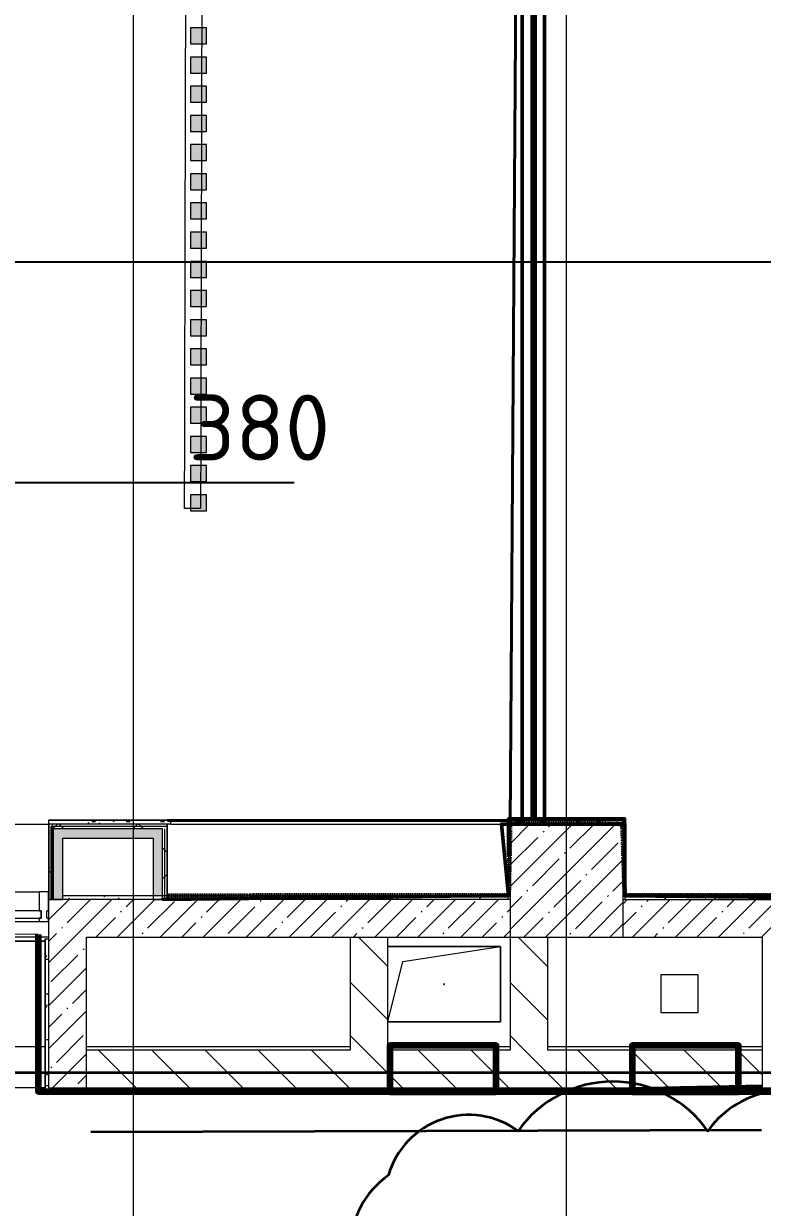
# Model space of a CAD drawing. Header units: millimetres. Extents: x -249154 to 415037, y -45458 to 354837.
# Drawn here: x 51641 to 55565, y 10129 to 16415 of the extents above; entities that cross this region are included whole.
import ezdxf

# ---------------------------------------------------------------- set-up
doc = ezdxf.new("R2010")
doc.units = ezdxf.units.MM
doc.linetypes.add('200_ШТРИХ__ш1_п0_6_', pattern=[320, 200, -120])
for name, color, linetype, lineweight in [('0) НЗ Ремонт штукатурка', 6, 'Continuous', 60), ('1) FK2', 82, 'Continuous', 50), ('2)1 штукатурка', 4, 'Continuous', 35), ('2)2 штукатурка', 5, 'Continuous', 50), ('2)3 штукатурка', 1, 'Continuous', 50), ('3.3) Шпаклевка баз. фин. WD5-13', 160, 'Continuous', 140), ('3.4) Шп. баз 4 в 525 поз 4838м2', 160, 'Continuous', 140), ('3.4) Шп. фин 4 в 529 поз 11227м2', 6, 'Continuous', 140), ('4) демонтаж НЗ №2', 1, 'Continuous', 35), ('4.4) РВР ремонт Штукатурки', 160, 'зигзаг', 35), ('5.10) WD10', 6, 'Continuous', 40), ('5.4) WD4', 5, 'Continuous', 40), ('5.5) Перег WD5', 3, 'Continuous', 60), ('501 заделка отвертсии ком', 5, 'Continuous', 158), ('666 покраска FK1', 211, 'Continuous', 60), ('923 Люки', 170, 'Continuous', 120), ('A-AREA-BNDY', 7, 'Continuous', 5), ('A-FLOR', 7, 'Continuous', 9), ('A-GENM', 7, 'Continuous', 9), ('A-GLAZ-CURT', 7, 'Continuous', 9), ('A-GLAZ-CURT-2', 7, 'Continuous', 20), ('A-GLAZ-CWMG', 7, 'Continuous', 9), ('A-GLAZ-CWMG-1', 7, 'Continuous', 20), ('A-WALL', 7, 'Continuous', 5), ('I-WALL', 7, 'Continuous', 5), ('S-COLS', 7, 'Continuous', 9), ('S-COLS-1', 7, 'Continuous', 5), ('Оси', 7, 'Continuous', 9)]:
    doc.layers.add(name, color=color, linetype=linetype, lineweight=lineweight)
for name, color, linetype, lineweight, true_color in [('1) FK10', 7, 'Continuous', 50, 0x11d2ff), ('A-WALL-1', 9, 'Continuous', 5, 0x808080), ('A-WALL-FNSH-1', 9, 'Continuous', 5, 0x808080)]:
    doc.layers.add(name, color=color, linetype=linetype, lineweight=lineweight, true_color=true_color)
doc.styles.add('ISOCPEUR_1', font='isocpeur.ttf', dxfattribs={"height": 350})
doc.linetypes.add('зигзаг', pattern='A,0.00254,-5.08,[131,ltypeshp.shx,S=5.08,R=0,X=-5.08,Y=0],-10.16,[131,ltypeshp.shx,S=5.08,R=180,X=5.08,Y=0],-5.08', length=20.32254)
doc.dimstyles.new('ISO-2_0_0_9К_Средний_округл2', dxfattribs={"dimscale": 304.8, "dimtxt": 199.196235, "dimasz": 0.492126, "dimexe": 0.393701, "dimexo": 0, "dimgap": 0, "dimtad": 1, "dimdec": 0, "dimrnd": 10, "dimzin": 0, "dimdsep": 46, "dimtxsty": 'ISOCPEUR_1', "dimblk1": 'OBLIQUE', "dimblk2": 'OBLIQUE', "dimsah": 1, "dimcen": 0.09, "dimdle": 0.393701, "dimazin": 0, "dimtfac": 1, "dimtdec": 4, "dimtix": 1, "dimtmove": 0, "dimatfit": 3, "dimfxl": 1, "dimtvp": 1, "dimtolj": 1, "dimtzin": 0, "dimarcsym": 2})
pattern_1 = [(45, (64.7, -136.06), (-114.04925, 114.04925), []), (45, (178.75, -136.06), (-114.04925, 114.04925), [201.612, -40.322, 6.706, -33.617])]
pattern_2 = [(135, (64.7, -136.06), (-141.42136, -141.42136), [])]
pattern_3 = [(0, (64.7, -136.06), (243.84, 60.96), [20.117, -162.763, 20.117, -162.763, -975.36]), (0, (64.7, -136.06), (243.84, 60.96), [-365.76, 20.117, -345.643, 20.117, -162.763, -426.72]), (0, (64.7, -136.06), (243.84, 60.96), [-914.4, 20.117, -101.803, 20.117, -284.683]), (120, (156.14, -105.58), (-174.71291, 180.691634), [20.117, -162.763, 20.117, -162.763, -975.36]), (120, (156.14, -105.58), (-174.71291, 180.691634), [-365.76, 20.117, -345.643, 20.117, -162.763, -426.72]), (120, (156.14, -105.58), (-174.71291, 180.691634), [-914.4, 20.117, -101.803, 20.117, -284.683]), (240, (186.62, 16.34), (-69.12709, -241.651634), [20.117, -162.763, 20.117, -162.763, -975.36]), (240, (186.62, 16.34), (-69.12709, -241.651634), [-365.76, 20.117, -345.643, 20.117, -162.763, -426.72]), (240, (186.62, 16.34), (-69.12709, -241.651634), [-914.4, 20.117, -101.803, 20.117, -284.683])]
pattern_4 = [(45, (64.7, -136.06), (-212.132, 212.132), []), (135, (64.7, -136.06), (-212.132, -212.132), [])]

# ---------------------------------------------------------------- blocks, each defined once
blk = doc.blocks.new('BSC_Колонна _Прямоугольная - 600х600-23205375-Объем проектирования 1 этажа')
at = {"layer": 'S-COLS-1'}
h = blk.add_hatch(dxfattribs=at)
h.set_pattern_fill('FP_54', color=256, style=0, pattern_type=2)
h.set_pattern_definition([(45, (-54460, -12000), (-114.04925, 114.04925), []), (45, (-54345.95, -12000), (-114.04925, 114.04925), [201.613, -40.323, 6.706, -33.617])])
h.paths.add_polyline_path([(-100, -300), (300, -300), (297.8, 300), (-300, 300), (-300, -300), (-111.6, -300)])
for p, q in [((300, 300), (-300, 300)), ((-300, 300), (-300, -300)), ((300, -300), (300, 300)), ((-300, -300), (300, -300))]:
    blk.add_line(p, q, dxfattribs=at)
blk = doc.blocks.new('GM_Отверстие прямоугольное _в плите_ - Отверстие-V157-Объем проектирования 1 этажа')
at = {"layer": 'A-GENM'}
for p, q in [((-300, 200), (300, 200)), ((300, 200), (-300, 200)), ((-220, 120), (300, 200)), ((300, 200), (300, -200)), ((300, -200), (300, 200)), ((-300, -200), (-220, 120)), ((300, -200), (-300, -200)), ((-300, -200), (300, -200))]:
    blk.add_line(p, q, dxfattribs=at)
for start, end in [(360, 180), (180, 360)]:
    blk.add_arc((0, 0), 2.5, start, end, dxfattribs=at)
blk = doc.blocks.new('Системная панель - Стекло - 40мм-32784544-Объем проектирования 1 этажа')
at = {"layer": 'A-GLAZ-CURT-2'}
for p, q in [((486.5, 0), (-486.5, 0)), ((-486.5, 0), (-486.5, -40)), ((486.5, -40), (486.5, 0)), ((-486.5, -40), (486.5, -40))]:
    blk.add_line(p, q, dxfattribs=at)
blk = doc.blocks.new('Прямоугольный импост - Импост структурный с накладкой - 160мм Темный-32784440-Объем проектирования 1 этажа')
at = {"layer": 'A-GLAZ-CWMG'}
for p, q in [((50706, 11940), (51659, 11940)), ((50706, 11783), (51659, 11783))]:
    blk.add_line(p, q, dxfattribs=at)
blk = doc.blocks.new('Прямоугольный импост - Импост структурный с накладкой - 160мм Темный-V274-Объем проектирования 1 этажа')
at = {"layer": 'A-GLAZ-CWMG-1'}
for p, q in [((0, 140), (-50, 140)), ((-50, 140), (-50, 40)), ((0, 40), (0, 140)), ((-50, 40), (-40, 40)), ((-40, 0), (-50, 0)), ((-50, 0), (-50, -17)), ((-40, 40), (-40, 0)), ((-10, 0), (-10, 40)), ((-10, 40), (0, 40)), ((0, 0), (-10, 0)), ((0, -17), (0, 0)), ((-50, -17), (0, -17))]:
    blk.add_line(p, q, dxfattribs=at)
blk = doc.blocks.new('_Oblique')
at = {"color": 0, "linetype": 'ByBlock', "lineweight": -2}
blk.add_line((-0.5, -0.5), (0.5, 0.5), dxfattribs=at)
blk = doc.blocks.new('*D2058')
at = {"layer": '5.5) Перег WD5', "color": 0, "lineweight": -2, "transparency": 16777216}
for p, q in [((529.7, 14268.9), (529.7, 13858.4)), ((154.7, 13956.5), (154.7, 14098.4)), ((34.7, 13978.4), (529.7, 13978.4)), ((529.7, 13978.4), (53078.3, 13978.4))]:
    blk.add_line(p, q, dxfattribs=at)
at = {"layer": 'Defpoints', "color": 0, "transparency": 16777216}
for p in [(529.7, 14268.9), (154.7, 13956.5), (529.7, 13978.4)]:
    blk.add_point(p, dxfattribs=at)
at = {"layer": '5.5) Перег WD5', "color": 0, "lineweight": -2, "transparency": 16777216, "xscale": 304.8, "yscale": 304.8, "zscale": 304.8, "rotation": 180}
blk.add_blockref('_Oblique', (154.7, 13978.4), dxfattribs=at)
at = {"layer": '5.5) Перег WD5', "color": 0, "lineweight": -2, "transparency": 16777216, "xscale": 304.8, "yscale": 304.8, "zscale": 304.8}
blk.add_blockref('_Oblique', (529.7, 13978.4), dxfattribs=at)
at = {"layer": '5.5) Перег WD5', "color": 0, "lineweight": 25, "transparency": 16777216, "insert": (52518.3, 14445.1), "char_height": 350, "width": 455.087, "attachment_point": 1, "line_spacing_factor": 1.149209, "style": 'ISOCPEUR_1'}
blk.add_mtext('\\A1;380', dxfattribs=at)
blk = doc.blocks.new('*D2046')
at = {"layer": '5.5) Перег WD5', "color": 0, "lineweight": -2, "transparency": 16777216}
for p, q in [((6824.7, 15127.8), (6824.7, 15269.6)), ((7162.2, 14838.9), (7162.2, 15269.6)), ((6704.7, 15149.6), (7162.2, 15149.6)), ((7162.2, 15149.6), (62460.5, 15149.6))]:
    blk.add_line(p, q, dxfattribs=at)
at = {"layer": 'Defpoints', "color": 0, "transparency": 16777216}
for p in [(6824.7, 15127.8), (7162.2, 15149.6), (7162.2, 14838.9)]:
    blk.add_point(p, dxfattribs=at)
at = {"layer": '5.5) Перег WD5', "color": 0, "lineweight": -2, "transparency": 16777216, "xscale": 304.8, "yscale": 304.8, "zscale": 304.8, "rotation": 180}
blk.add_blockref('_Oblique', (6824.7, 15149.6), dxfattribs=at)
at = {"layer": '5.5) Перег WD5', "color": 0, "lineweight": -2, "transparency": 16777216, "xscale": 304.8, "yscale": 304.8, "zscale": 304.8}
blk.add_blockref('_Oblique', (7162.2, 15149.6), dxfattribs=at)
at = {"layer": '5.5) Перег WD5', "color": 0, "lineweight": 25, "transparency": 16777216, "insert": (61871.5, 15616.3), "char_height": 350, "width": 478.071, "attachment_point": 1, "line_spacing_factor": 1.149209, "style": 'ISOCPEUR_1'}
blk.add_mtext('\\A1;340', dxfattribs=at)

msp = doc.modelspace()

# ---------------------------------------------------------------- hatches: boundary and pattern name
at = {"layer": 'I-WALL'}
for points in [[(52611.8, 16307.9), (52611.8, 16392.9), (52526.8, 16392.9), (52526.8, 16307.9)], [(52611.8, 16152.9), (52611.8, 16237.9), (52526.8, 16237.9), (52526.8, 16152.9)], [(52611.8, 15997.9), (52611.8, 16082.9), (52526.8, 16082.9), (52526.8, 15997.9)], [(52611.8, 15842.9), (52611.8, 15927.9), (52526.8, 15927.9), (52526.8, 15842.9)], [(52611.8, 15687.9), (52611.8, 15772.9), (52526.8, 15772.9), (52526.8, 15687.9)], [(52611.8, 15532.9), (52611.8, 15617.9), (52526.8, 15617.9), (52526.8, 15532.9)], [(52611.8, 15377.9), (52611.8, 15462.9), (52526.8, 15462.9), (52526.8, 15377.9)], [(52526.8, 15222.9), (52611.8, 15222.9), (52611.8, 15307.9), (52526.8, 15307.9), (52526.8, 15226.4)], [(52611.8, 15067.9), (52611.8, 15152.9), (52526.8, 15152.9), (52526.8, 15067.9)], [(52611.8, 14912.9), (52611.8, 14997.9), (52526.8, 14997.9), (52526.8, 14912.9)], [(52611.8, 14757.9), (52611.8, 14842.9), (52526.8, 14842.9), (52526.8, 14757.9)], [(52611.8, 14602.9), (52611.8, 14687.9), (52526.8, 14687.9), (52526.8, 14602.9)], [(52526.8, 14447.9), (52611.8, 14447.9), (52611.8, 14532.9), (52526.8, 14532.9)], [(52611.8, 14292.9), (52611.8, 14377.9), (52526.8, 14377.9), (52526.8, 14292.9)], [(52611.8, 14137.9), (52611.8, 14222.9), (52526.8, 14222.9), (52526.8, 14137.9)], [(52611.8, 13982.9), (52611.8, 14067.9), (52526.8, 14067.9), (52526.8, 13982.9)], [(52611.8, 13827.9), (52611.8, 13912.9), (52526.8, 13912.9), (52526.8, 13827.9), (52581.8, 13827.9)], [(51849.7, 11763.9), (51849.7, 12138.9), (51799.7, 12138.9), (51799.7, 11763.9), (51834.2, 11763.9)], [(51933.3, 12088.9), (52378.6, 12088.9), (52378.6, 12138.9), (51849.7, 12138.9), (51849.7, 12088.9)], [(52350, 11783.9), (52378.6, 11784.9), (52378.6, 12088.9), (52328.6, 12088.9), (52328.6, 11783.9)]]:
    msp.add_hatch(color=256, dxfattribs=at).paths.add_polyline_path(points)
h = msp.add_hatch(dxfattribs=at)
h.set_pattern_fill('FP_191', color=256, style=0, pattern_type=2)
h.set_pattern_definition(pattern_3)
h.paths.add_polyline_path([(51774.7, 11763.9), (51794.7, 11763.9), (51794.7, 12183.9), (51774.7, 12182.4), (51774.7, 11766.2)])
h = msp.add_hatch(dxfattribs=at)
h.set_pattern_fill('FP_191', color=256, style=0, pattern_type=2)
h.set_pattern_definition(pattern_3)
h.paths.add_polyline_path([(56640, 12163.9), (56640, 12183.9), (56625, 12183.9), (56625, 12163.9), (56638.7, 12163.9)])
h.paths.add_polyline_path([(52422.4, 12183.9), (51794.7, 12183.9), (51794.7, 12163.9), (52403.6, 12163.9)])
h.paths.add_polyline_path([(52422.4, 12163.9), (52422.4, 12183.9), (52404.6, 12163.9)])
h.paths.add_polyline_path([(54253.7, 12163.9), (54822.5, 12163.9), (54822.5, 12183.9), (54224.7, 12183.9), (54224.7, 12163.9)])
h = msp.add_hatch(dxfattribs=at)
h.set_pattern_fill('FP_192', color=256, style=0, pattern_type=2)
h.set_pattern_definition(pattern_4)
h.paths.add_polyline_path([(51794.7, 12151.4), (52403.6, 12151.4), (52403.6, 12163.9), (51794.7, 12163.9), (51794.7, 12158.9)])
h = msp.add_hatch(dxfattribs=at)
h.set_pattern_fill('FP_192', color=256, style=0, pattern_type=2)
h.set_pattern_definition(pattern_4)
h.paths.add_polyline_path([(51794.7, 11763.9), (51799.7, 11763.9), (51799.7, 12151.4), (51794.7, 12151.4), (51794.7, 11846.3)])
h = msp.add_hatch(dxfattribs=at)
h.set_pattern_fill('FP_192', color=256, style=0, pattern_type=2)
h.set_pattern_definition(pattern_4)
h.paths.add_polyline_path([(51802.7, 12138.9), (52403.6, 12138.9), (52403.6, 12151.4), (51799.7, 12151.4), (51799.7, 12138.9)])
h = msp.add_hatch(dxfattribs=at)
h.set_pattern_fill('FP_192', color=256, style=0, pattern_type=2)
h.set_pattern_definition(pattern_4)
h.paths.add_polyline_path([(52391.1, 11783.9), (52391.1, 12138.9), (52378.6, 12138.9), (52378.6, 11783.9), (52390.3, 11783.9)])
h = msp.add_hatch(dxfattribs=at)
h.set_pattern_fill('FP_192', color=256, style=0, pattern_type=2)
h.set_pattern_definition(pattern_4)
h.paths.add_polyline_path([(52403, 11783.9), (52403.6, 11786.3), (52403.6, 12138.9), (52391.1, 12138.9), (52391.1, 11783.9), (52397.2, 11783.9)])
h = msp.add_hatch(dxfattribs=at)
h.set_pattern_fill('FP_1', color=256, style=0, pattern_type=2)
h.set_pattern_definition(pattern_1)
h.paths.add_polyline_path([(57507.7, 11563.9), (60224.7, 11563.9), (60224.7, 11763.9), (54824.7, 11763.9), (54824.7, 11563.9), (57443.9, 11563.9)])
h.paths.add_polyline_path([(53687.9, 11563.9), (54224.7, 11563.9), (54224.7, 11763.9), (51774.7, 11763.9), (51774.7, 11563.9), (53574.7, 11563.9)])
h = msp.add_hatch(dxfattribs=at)
h.set_pattern_fill('FP_191', color=256, style=0, pattern_type=2)
h.set_pattern_definition(pattern_3)
h.paths.add_polyline_path([(53019.5, 11763.9), (54214.7, 11763.9), (54214.7, 11783.9), (51849.7, 11783.9), (51849.7, 11763.9), (52397.2, 11763.9)])
h = msp.add_hatch(dxfattribs=at)
h.set_pattern_fill('FP_191', color=256, style=0, pattern_type=2)
h.set_pattern_definition(pattern_3)
h.paths.add_polyline_path([(55024.7, 11763.9), (56640, 11763.9), (56640, 11783.9), (54834.7, 11783.9), (54834.7, 11763.9), (54891.4, 11763.9)])
h = msp.add_hatch(dxfattribs=at)
h.set_pattern_fill('FP_191', color=256, style=0, pattern_type=2)
h.set_pattern_definition(pattern_3)
h.paths.add_polyline_path([(51754.7, 10743.9), (51774.7, 10743.9), (51773.7, 11553.9), (51754.7, 11553.9), (51754.7, 10763.9)])
h = msp.add_hatch(dxfattribs=at)
h.set_pattern_fill('FP_1', color=256, style=0, pattern_type=2)
h.set_pattern_definition(pattern_1)
h.paths.add_polyline_path([(51974.7, 10763.9), (51974.7, 11563.9), (51774.7, 11563.9), (51774.7, 10763.9), (51843.7, 10763.9)])
h = msp.add_hatch(dxfattribs=at)
h.set_pattern_fill('FP_23', color=256, style=0, pattern_type=2)
h.set_pattern_definition(pattern_2)
h.paths.add_polyline_path([(53374.7, 10963.9), (53574.7, 10963.9), (53574.7, 11563.9), (53374.7, 11563.9), (53374.7, 10983.9)])
h = msp.add_hatch(dxfattribs=at)
h.set_pattern_fill('FP_23', color=256, style=0, pattern_type=2)
h.set_pattern_definition(pattern_2)
h.paths.add_polyline_path([(54424.7, 10963.9), (54424.7, 11563.9), (54224.7, 11563.9), (54224.7, 10963.9)])
h = msp.add_hatch(dxfattribs=at)
h.set_pattern_fill('FP_23', color=256, style=0, pattern_type=2)
h.set_pattern_definition(pattern_2)
h.paths.add_polyline_path([(55564.7, 10763.9), (55564.7, 10963.9), (51974.7, 10963.9), (51974.7, 10763.9), (55444.6, 10763.9)])
h.paths.add_polyline_path([(56464.7, 10763.9), (56674.7, 10763.9), (56674.7, 10963.9), (56464.7, 10963.9), (56464.7, 10843.9)])
h.paths.add_polyline_path([(57594.7, 10763.9), (57594.7, 10963.9), (57374.7, 10963.9), (57374.7, 10763.9), (57507.7, 10763.9)])
h.paths.add_polyline_path([(58504.7, 10763.9), (58504.7, 10963.9), (58294.7, 10963.9), (58294.7, 10763.9)])
h = msp.add_hatch(dxfattribs=at)
h.set_pattern_fill('FP_191', color=256, style=0, pattern_type=2)
h.set_pattern_definition(pattern_3)
h.paths.add_polyline_path([(61370.5, 10743.9), (61444.7, 10743.9), (61444.7, 10763.9), (59204.7, 10763.9), (59204.7, 10743.9), (61224.7, 10743.9)])
h.paths.add_polyline_path([(51969.2, 10743.9), (55764.7, 10743.9), (55764.7, 10763.9), (51774.7, 10763.9), (51774.7, 10743.9)])
h.paths.add_polyline_path([(56464.7, 10743.9), (56674.7, 10743.9), (56674.7, 10763.9), (56464.7, 10763.9)])
h.paths.add_polyline_path([(57523.9, 10743.9), (57594.7, 10743.9), (57594.7, 10763.9), (57374.7, 10763.9), (57374.7, 10743.9), (57507.7, 10743.9)])
h.paths.add_polyline_path([(58323.9, 10743.9), (58504.7, 10743.9), (58504.7, 10763.9), (58294.7, 10763.9), (58294.7, 10743.9)])

# ---------------------------------------------------------------- linework, layer by layer
at = {"layer": '0) НЗ Ремонт штукатурка', "color": 3, "linetype": '200_ШТРИХ__ш1_п0_6_', "ltscale": 0.03}
msp.add_lwpolyline([(56640, 11784.9), (54834.7, 11784.9), (54822.5, 12163.9), (54224.7, 12184.4), (54216.7, 11784.9), (52404.6, 11783.9)], dxfattribs=at)
at = {"layer": '1) FK10'}
for points in [[(57394.7, 15767.7), (57394.7, 15687.7), (56620, 15687.7), (56620, 11783.9), (54832.7, 11784.9)], [(54832.7, 11996.8), (54832.7, 12192.9), (54216.7, 12192.9)], [(54216.7, 12192.9), (54216.7, 11997.6)]]:
    msp.add_lwpolyline(points, dxfattribs=at)
at = {"layer": '1) FK2'}
for points in [[(51464.7, 26273.9), (51464.7, 20383.9), (57966.7, 20383.9), (57966.7, 18663.9), (57414.7, 18663.9), (57414.7, 15695.7), (56640, 15695.7), (56640, 11763.9), (54834.7, 11783.9), (54834.7, 12163.9), (54179, 12163.9)], [(54288.9, 16613.9), (54288.9, 12163.9)], [(54407.4, 12163.9), (54407.4, 16605.9)]]:
    msp.add_lwpolyline(points, dxfattribs=at)
at = {"layer": '2)1 штукатурка'}
msp.add_lwpolyline([(42223.7, 27213.9), (58233.7, 27213.9), (58233.7, 10843.9), (42223.7, 10843.9)], close=True, dxfattribs=at)
msp.add_lwpolyline([(51716.3, 11578.1), (51716.3, 10743.9), (61444.7, 10743.9)], dxfattribs=at)
at = {"layer": '2)2 штукатурка'}
msp.add_lwpolyline([(56612, 11784.9), (54832.7, 11784.9), (54832.7, 12163.9), (54179, 12163.9), (54216.7, 11784.9), (52378.6, 11763.9)], dxfattribs=at)
at = {"layer": '2)3 штукатурка'}
for points in [[(57394.7, 15767.7), (57394.7, 15682.4), (56620, 15687.7), (56620, 11783.9), (54832.7, 11783.9)], [(54832.7, 11996.8), (54832.7, 12192.9), (54216.7, 12192.9), (54216.7, 11997.6)]]:
    msp.add_lwpolyline(points, dxfattribs=at)
at = {"layer": '3.3) Шпаклевка баз. фин. WD5-13', "ltscale": 0.5}
msp.add_lwpolyline([(54349.4, 16613.9), (54349.4, 12192.9)], dxfattribs=at)
at = {"layer": '3.4) Шп. баз 4 в 525 поз 4838м2'}
msp.add_lwpolyline([(51717.3, 11578.1), (51717.3, 10743.9)], dxfattribs=at)
at = {"layer": '3.4) Шп. фин 4 в 529 поз 11227м2'}
msp.add_lwpolyline([(51717.3, 11578.1), (51717.3, 10743.9), (61445.7, 10743.9)], dxfattribs=at)
at = {"layer": '4) демонтаж НЗ №2'}
msp.add_lwpolyline([(51717.3, 11578.1), (51717.3, 10743.9), (61445.7, 10743.9)], dxfattribs=at)
at = {"layer": '4.4) РВР ремонт Штукатурки', "color": 1, "linetype": 'ByBlock'}
msp.add_lwpolyline([(65802, 10534.2, 0.520567), (65108.6, 10534.2, 0.520567), (63871.5, 10534.2, 0.520567), (62539, 10534.2, 0.520567), (61789.5, 10534.2, 0.520567), (60714.3, 10534.2, 0.520567), (59737.3, 10534.2, 0.520567), (58596.5, 10534.2, 0.520567), (57406.1, 10534.2, 0.520567), (56098.4, 10534.2, 0.520567), (55275, 10534.2, 0.520567), (54267.3, 10534.2, 0.520567), (53578.4, 10299.2, 0.520567), (53578.4, 9521.8, 0.520567)], format="xyb", dxfattribs=at)
at = {"layer": '4.4) РВР ремонт Штукатурки', "ltscale": 0.1}
msp.add_lwpolyline([(51998.3, 10529.7), (55560.9, 10539.8)], dxfattribs=at)
at = {"layer": '5.10) WD10'}
msp.add_lwpolyline([(54224.7, 12163.9), (54254.7, 16614.2)], dxfattribs=at)
at = {"layer": '5.4) WD4'}
msp.add_lwpolyline([(54224.7, 12183.9), (52404.6, 12183.9)], dxfattribs=at)
at = {"layer": '501 заделка отвертсии ком', "ltscale": 0.5}
for points in [[(53586.3, 10742.9), (54151.7, 10742.9), (54151.7, 10988.8), (53586.3, 10988.8)], [(54873.2, 10742.9), (55438.6, 10742.9), (55438.6, 10988.8), (54873.2, 10988.8)]]:
    msp.add_lwpolyline(points, close=True, dxfattribs=at)
at = {"layer": '666 покраска FK1'}
msp.add_lwpolyline([(51717.3, 11578.1), (51717.3, 10743.9), (61445.7, 10743.9)], dxfattribs=at)
at = {"layer": '923 Люки', "ltscale": 0.5}
msp.add_lwpolyline([(55564.7, 10763.9), (54524.7, 10742.9)], dxfattribs=at)
at = {"layer": 'A-AREA-BNDY', "flags": 128}
for points in [[(52586.8, 16475.1), (52586.7, 16405.1), (52586.5, 16320.1), (52586.3, 16250.1), (52586.1, 16165.1), (52586, 16095.1), (52585.8, 16010.1), (52585.6, 15940.1), (52585.4, 15855.1), (52585.2, 15785.1), (52585, 15700.1), (52584.9, 15630.1), (52584.7, 15545.1), (52584.5, 15475.1), (52584.3, 15390.1), (52584.1, 15320.1), (52583.9, 15235.1), (52583.8, 15165.1), (52583.6, 15080.1), (52583.4, 15010.1), (52583.2, 14925.1), (52583, 14855.1), (52582.8, 14770.1), (52582.7, 14700.1), (52582.5, 14615.1), (52582.3, 14545.1), (52582.1, 14460.1), (52582, 14390.1), (52581.8, 14305.1), (52581.6, 14235.1), (52581.4, 14150.1), (52581.2, 14080.1), (52581, 13995.1), (52580.9, 13925.1), (52580.7, 13840.1), (52495.7, 13840.3), (52495.9, 13925.3), (52496, 13995.3), (52496.2, 14080.3), (52496.4, 14150.3), (52496.6, 14235.3), (52496.8, 14305.3), (52497, 14390.3), (52497.1, 14460.3), (52497.3, 14545.3), (52497.5, 14615.3), (52497.7, 14700.3), (52497.8, 14770.3), (52498, 14855.3), (52498.2, 14925.3), (52498.4, 15010.3), (52498.6, 15080.3), (52498.8, 15165.3), (52498.9, 15235.3), (52499.1, 15320.3), (52499.3, 15390.3), (52499.5, 15475.3), (52499.7, 15545.3), (52499.9, 15630.3), (52500, 15700.3), (52500.2, 15785.3), (52500.4, 15855.3), (52500.6, 15940.3), (52500.8, 16010.3), (52501, 16095.3), (52501.1, 16165.3), (52501.3, 16250.3), (52501.5, 16320.3), (52501.7, 16405.3), (52501.8, 16475.3)], [(75546.3, 10701.2), (61965.3, 10733), (61966.4, 11203), (61408.4, 11204.4), (61407.3, 10734.4), (51715.4, 10757.1), (51717.3, 11578.1), (48808.8, 11584.9), (48788.3, 11585), (48788.3, 11564), (48188.3, 11565.4), (48188.3, 11586.4), (48014.8, 11586.8), (45959.3, 11591.6)]]:
    msp.add_lwpolyline(points, dxfattribs=at)
at = {"layer": 'A-FLOR'}
for p, q in [((48844.7, 12163.9), (51773.7, 12163.9)), ((51773.7, 12183.9), (51773.7, 11803.9)), ((52397.2, 12183.9), (51774.7, 12183.9)), ((52422.4, 12163.9), (54179, 12163.9)), ((54179.8, 12163.9), (54216.7, 12163.9)), ((54822.5, 12183.9), (54224.7, 12183.9)), ((54822.5, 12163.9), (54822.5, 12183.9)), ((54216.7, 11784.9), (52403.6, 11784.9)), ((54224.7, 11784.9), (54224.7, 11763.9)), ((56620, 11783.9), (54824.7, 11783.9)), ((51773.7, 11563.9), (50680.7, 11563.9)), ((50680.7, 11543.9), (51754.7, 11543.9)), ((50680.7, 11542.9), (51755, 11542.9)), ((51754.7, 11542.9), (51754.7, 10743.9)), ((51773.7, 11563.9), (51773.7, 11553.9)), ((55224.7, 11363.9), (55024.7, 11363.9)), ((55024.7, 11363.9), (55024.7, 11163.9)), ((55224.7, 11163.9), (55224.7, 11363.9)), ((55024.7, 11163.9), (55224.7, 11163.9)), ((50680.7, 10983.9), (51754.7, 10983.9)), ((51974.7, 10983.9), (53374.7, 10983.9)), ((53574.7, 10983.9), (54224.7, 10983.9)), ((54424.7, 10983.9), (55564.7, 10983.9)), ((55564.7, 10983.9), (55564.7, 10964.4)), ((51754.7, 10763.9), (50680.7, 10763.9)), ((51754.7, 10743.9), (55814.7, 10743.9))]:
    msp.add_line(p, q, dxfattribs=at)
at = {"layer": 'A-WALL'}
for p, q in [((51774.7, 12163.9), (51774.7, 12183.9)), ((51787.2, 11763.9), (51787.2, 12151.4)), ((52403.6, 12151.4), (51787.2, 12151.4)), ((51799.7, 11763.9), (51799.7, 12138.9)), ((52378.6, 12138.9), (51799.7, 12138.9)), ((52378.6, 11763.9), (52378.6, 12138.9)), ((52391.1, 11763.9), (52391.1, 12138.9)), ((54216.7, 11784.9), (54224.7, 11784.9)), ((54824.7, 11784.9), (54832.7, 11784.9))]:
    msp.add_line(p, q, dxfattribs=at)
at = {"layer": 'A-WALL-1'}
for p, q in [((52422.4, 12183.9), (51774.7, 12183.9)), ((51774.7, 12163.9), (51774.7, 11763.9)), ((52422.4, 12163.9), (51774.7, 12163.9)), ((51794.7, 11763.9), (51794.7, 12163.9)), ((52403.6, 11763.9), (52403.6, 12163.9)), ((52422.4, 12163.9), (52422.4, 12183.9)), ((51849.7, 11763.9), (51849.7, 12088.9)), ((51849.7, 12088.9), (52328.6, 12088.9)), ((52328.6, 12088.9), (52328.6, 11763.9)), ((51773.7, 11763.9), (51773.7, 11563.9)), ((51773.7, 11763.9), (51849.7, 11763.9)), ((54224.7, 11763.9), (51774.7, 11763.9)), ((51774.7, 10763.9), (51774.7, 11763.9)), ((52404.6, 11783.9), (51849.7, 11783.9)), ((52328.6, 11763.9), (52403.6, 11763.9)), ((54214.7, 11763.9), (54214.7, 11783.9)), ((54824.7, 11763.9), (57414.7, 11763.9)), ((54834.7, 11783.9), (54834.7, 11763.9)), ((51754.7, 11553.9), (51754.7, 11542.9)), ((51774.7, 11553.9), (51754.7, 11553.9)), ((51773.7, 11563.9), (51774.7, 11563.9)), ((51974.7, 11563.9), (54224.7, 11563.9)), ((51974.7, 10763.9), (51974.7, 11563.9)), ((53374.7, 11563.9), (53374.7, 10963.9)), ((53574.7, 10963.9), (53574.7, 11563.9)), ((54224.7, 11563.9), (54224.7, 10963.9)), ((54424.7, 10963.9), (54424.7, 11563.9)), ((54824.7, 11563.9), (55564.7, 11563.9)), ((55564.7, 11563.9), (55564.7, 10763.9)), ((53374.7, 10963.9), (51974.7, 10963.9)), ((54224.7, 10963.9), (53574.7, 10963.9)), ((55564.7, 10963.9), (54424.7, 10963.9)), ((51774.7, 10763.9), (55764.7, 10763.9))]:
    msp.add_line(p, q, dxfattribs=at)
at = {"layer": 'A-WALL-FNSH-1'}
for p, q in [((52611.8, 16392.9), (52526.8, 16392.9)), ((52526.8, 16392.9), (52526.8, 16307.9)), ((52611.8, 16307.9), (52611.8, 16392.9)), ((52526.8, 16307.9), (52611.8, 16307.9)), ((52611.8, 16237.9), (52526.8, 16237.9)), ((52526.8, 16237.9), (52526.8, 16152.9)), ((52611.8, 16152.9), (52611.8, 16237.9)), ((52526.8, 16152.9), (52611.8, 16152.9)), ((52611.8, 16082.9), (52526.8, 16082.9)), ((52526.8, 16082.9), (52526.8, 15997.9)), ((52611.8, 15997.9), (52611.8, 16082.9)), ((52526.8, 15997.9), (52611.8, 15997.9)), ((52611.8, 15927.9), (52526.8, 15927.9)), ((52526.8, 15927.9), (52526.8, 15842.9)), ((52611.8, 15842.9), (52611.8, 15927.9)), ((52526.8, 15842.9), (52611.8, 15842.9)), ((52611.8, 15772.9), (52526.8, 15772.9)), ((52526.8, 15772.9), (52526.8, 15687.9)), ((52611.8, 15687.9), (52611.8, 15772.9)), ((52526.8, 15687.9), (52611.8, 15687.9)), ((52611.8, 15617.9), (52526.8, 15617.9)), ((52526.8, 15617.9), (52526.8, 15532.9)), ((52611.8, 15532.9), (52611.8, 15617.9)), ((52526.8, 15532.9), (52611.8, 15532.9)), ((52611.8, 15462.9), (52526.8, 15462.9)), ((52526.8, 15462.9), (52526.8, 15377.9)), ((52611.8, 15377.9), (52611.8, 15462.9)), ((52526.8, 15377.9), (52611.8, 15377.9)), ((52611.8, 15307.9), (52526.8, 15307.9)), ((52526.8, 15307.9), (52526.8, 15222.9)), ((52611.8, 15222.9), (52611.8, 15307.9)), ((52526.8, 15222.9), (52611.8, 15222.9)), ((52611.8, 15152.9), (52526.8, 15152.9)), ((52526.8, 15152.9), (52526.8, 15067.9)), ((52611.8, 15067.9), (52611.8, 15152.9)), ((52526.8, 15067.9), (52611.8, 15067.9)), ((52611.8, 14997.9), (52526.8, 14997.9)), ((52526.8, 14997.9), (52526.8, 14912.9)), ((52611.8, 14912.9), (52611.8, 14997.9)), ((52526.8, 14912.9), (52611.8, 14912.9)), ((52611.8, 14842.9), (52526.8, 14842.9)), ((52526.8, 14842.9), (52526.8, 14757.9)), ((52611.8, 14757.9), (52611.8, 14842.9)), ((52526.8, 14757.9), (52611.8, 14757.9)), ((52611.8, 14687.9), (52526.8, 14687.9)), ((52526.8, 14687.9), (52526.8, 14602.9)), ((52611.8, 14602.9), (52611.8, 14687.9)), ((52526.8, 14602.9), (52611.8, 14602.9)), ((52611.8, 14532.9), (52526.8, 14532.9)), ((52526.8, 14532.9), (52526.8, 14447.9)), ((52611.8, 14447.9), (52611.8, 14532.9)), ((52526.8, 14447.9), (52611.8, 14447.9)), ((52611.8, 14377.9), (52526.8, 14377.9)), ((52526.8, 14377.9), (52526.8, 14292.9)), ((52611.8, 14292.9), (52611.8, 14377.9)), ((52526.8, 14292.9), (52611.8, 14292.9)), ((52611.8, 14222.9), (52526.8, 14222.9)), ((52526.8, 14222.9), (52526.8, 14137.9)), ((52611.8, 14137.9), (52611.8, 14222.9)), ((52526.8, 14137.9), (52611.8, 14137.9)), ((52611.8, 14067.9), (52526.8, 14067.9)), ((52526.8, 14067.9), (52526.8, 13982.9)), ((52611.8, 13982.9), (52611.8, 14067.9)), ((52526.8, 13982.9), (52611.8, 13982.9)), ((52611.8, 13912.9), (52526.8, 13912.9)), ((52526.8, 13912.9), (52526.8, 13827.9)), ((52611.8, 13827.9), (52611.8, 13912.9)), ((52526.8, 13827.9), (52611.8, 13827.9)), ((52422.4, 12184.9), (51773.7, 12184.9)), ((51773.7, 12184.9), (51773.7, 11763.9)), ((52404.6, 11783.9), (52404.6, 12163.9)), ((52422.4, 12183.9), (52422.4, 12184.9)), ((54832.7, 12192.9), (54216.7, 12192.9)), ((54216.7, 12192.9), (54216.7, 12184.9)), ((54216.7, 12184.9), (54832.7, 12184.9)), ((54224.7, 12184.4), (54216.7, 12184.4)), ((54216.7, 12184.4), (54216.7, 11784.9)), ((54224.7, 12163.9), (54224.7, 12184.4)), ((54824.7, 12184.4), (54824.7, 12163.9)), ((54832.7, 12184.4), (54824.7, 12184.4)), ((54832.7, 12184.9), (54832.7, 12192.9)), ((54832.7, 11784.9), (54832.7, 12184.4)), ((52404.6, 11783.9), (54224.7, 11783.9)), ((56612, 11784.9), (54832.7, 11784.9)), ((51754.7, 11553.9), (51753.7, 11553.9)), ((51753.7, 11553.9), (51753.7, 10742.9)), ((51753.7, 10742.9), (55764.7, 10742.9))]:
    msp.add_line(p, q, dxfattribs=at)
at = {"layer": 'Оси'}
for points in [[(52224.7, -2042.3), (52224.7, 2957.7), (52224.7, 22262), (52224.7, 27262)], [(54524.7, -2042.3), (54524.7, 2957.7), (54524.7, 22262), (54524.7, 27262)]]:
    msp.add_lwpolyline(points, dxfattribs=at)

# ---------------------------------------------------------------- block references
at = {"layer": 'A-GENM'}
msp.add_blockref('GM_Отверстие прямоугольное _в плите_ - Отверстие-V157-Объем проектирования 1 этажа', (53874.7, 11313.9), dxfattribs=at)
at = {"layer": 'A-GLAZ-CURT', "rotation": 180}
msp.add_blockref('Системная панель - Стекло - 40мм-32784544-Объем проектирования 1 этажа', (51247.2, 11663.9), dxfattribs=at)
at = {"layer": 'A-GLAZ-CWMG'}
for name, p in [('Прямоугольный импост - Импост структурный с накладкой - 160мм Темный-32784440-Объем проектирования 1 этажа', (64.7, -136.1)), ('Прямоугольный импост - Импост структурный с накладкой - 160мм Темный-V274-Объем проектирования 1 этажа', (51773.7, 11663.9))]:
    msp.add_blockref(name, p, dxfattribs=at)
at = {"layer": 'S-COLS'}
msp.add_blockref('BSC_Колонна _Прямоугольная - 600х600-23205375-Объем проектирования 1 этажа', (54524.7, 11863.9), dxfattribs=at)

# ---------------------------------------------------------------- dimensions: what is measured, and where the dimension line sits
at = {"layer": '5.5) Перег WD5', "color": 18, "lineweight": 25, "true_color": 0x000000}
for base, p1, p2, override, picture, middle in [((7162.2018714, 15149.6492175), (6824.7018714, 15127.7574188), (7162.2018714, 14838.9378314), {"dimasz": 1, "dimpost": '<>', "dimtxsty": 'ISOCPEUR_1', "dimfxl": 444.21054}, '*D2046', (62110.5131011, 15149.6492175)), ((529.7, 13978.4), (154.7, 13956.5), (529.7, 14268.9), {"dimasz": 1, "dimpost": '<>', "dimtxsty": 'ISOCPEUR_1', "dimfxl": 488.106003}, '*D2058', (52745.8, 13978.4))]:
    dim = msp.add_linear_dim(base=base, p1=p1, p2=p2, dimstyle='ISO-2_0_0_9К_Средний_округл2', override=override, dxfattribs=at)
    dim.commit()
    dim.dimension.update_dxf_attribs({"geometry": picture, "text_midpoint": middle, "dimtype": 160})

doc.saveas('drawing.dxf')
